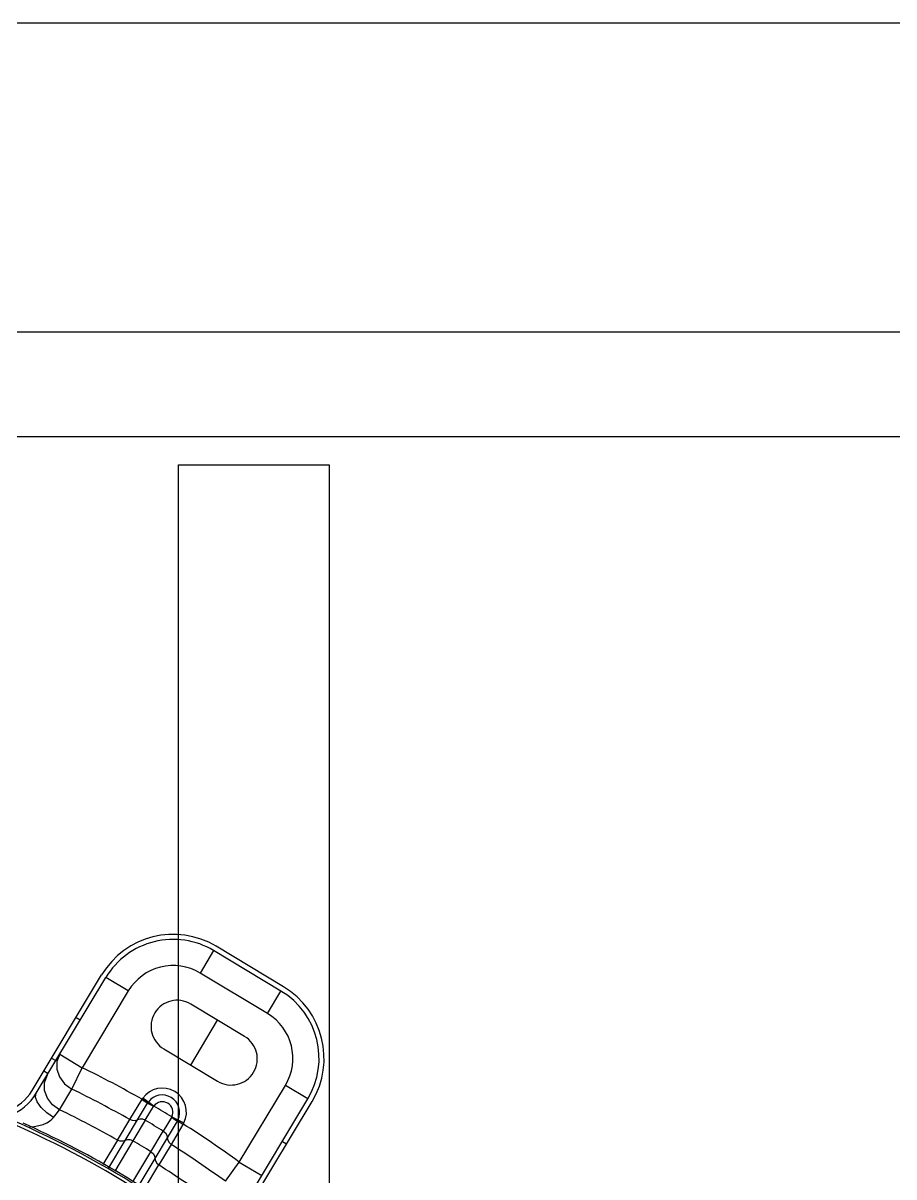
# Model space of a CAD drawing. Header units: metres. Extents: x -367 to 374, y -238 to 224.
# Drawn here: x 348.7307 to 348.897, y 176.9183 to 177.1386 of the extents above; entities that cross this region are included whole.
import ezdxf
from ezdxf.enums import TextEntityAlignment as Align

# ---------------------------------------------------------------- set-up
doc = ezdxf.new("R2010")
doc.units = ezdxf.units.M
for name, color, linetype in [('EL-FIO', 3, 'Continuous'), ('ELE-ALIMENTADORES', 160, 'Continuous'), ('LA_BAU_BASES GERAIS_R00$0$ARQ-XREF-ATT', 8, 'Continuous'), ('LA_BAU_BASES GERAIS_R00$0$BASE', 253, 'Continuous'), ('LA_BAU_BASES GERAIS_R00$0$dutos', 31, 'Continuous')]:
    doc.layers.add(name, color=color, linetype=linetype)
doc.styles.add('LA_BAU_BASES GERAIS_R00$0$R60-125-RS', font='romans.shx', dxfattribs={"height": 0.19})
doc.styles.add('LA_BAU_BASES GERAIS_R00$0$R80-100-RS', font='romans.shx', dxfattribs={"height": 0.203})

# ---------------------------------------------------------------- blocks, each defined once
blk = doc.blocks.new('LA_BAU_BASES GERAIS_R00$0$LA_BAU_ALVENARIA SUPERIOR_R01')
at = {"layer": 'LA_BAU_BASES GERAIS_R00$0$BASE', "linetype": 'Continuous'}
for p, q in [((254.7, 177.0795786423509), (245.4, 177.0795786423509)), ((254.7, 177.0595786423509), (245.4, 177.0595786423509))]:
    blk.add_line(p, q, dxfattribs=at)
blk = doc.blocks.new('LA_BAU_BASES GERAIS_R00$0$A$C2E3D5B4E')
at = {"layer": 'LA_BAU_BASES GERAIS_R00$0$dutos', "color": 251}
for p, q in [((-17.98959167692874, -1.455469513867399), (-17.98959167692874, -0.8957732504447335)), ((-17.98959167692874, -0.8957732504447335), (-17.96084462448061, -0.8957732504447335)), ((-17.96084462448061, -0.8957732504447335), (-17.96084462448061, -1.455469513867399)), ((-17.98287212837204, -0.988483105232433), (-17.98544730472872, -0.99276891840708)), ((-17.97001468884639, -0.9962086343040824), (-17.98287212837204, -0.988483105232433)), ((-17.9695254047075, -0.9953943301822505), (-17.98238284549961, -0.9876688003470804)), ((-18.01754558630557, -1.015221014201131), (-18.00426940378429, -0.9931257360250925)), ((-17.97258986520478, -1.000494447480548), (-17.98544730473043, -0.99276891840708)), ((-18.01673128807408, -1.015710308147106), (-18.00345509697456, -0.9936150156947292)), ((-17.99916928379309, -0.9961901920430023), (-18.00345509696945, -0.993615015686089)), ((-17.99916928379309, -0.9961901920430023), (-18.00797329991451, -1.010842535433483)), ((-17.97258986520478, -1.000494447480548), (-17.97001468884639, -0.9962086343040824)), ((-17.97696582078481, -1.00486487038296), (-17.9872517724051, -0.9986844471247309)), ((-18.00914271210809, -1.001236283079095), (-18.0083284076054, -1.001725566587709)), ((-17.98725914931003, -1.01034628510314), (-17.9821087965953, -1.001774658753391)), ((-18.01225912344034, -1.008267352842893), (-18.01278268046201, -1.009658935880168)), ((-18.01225911308575, -1.008267359071567), (-18.0079732999111, -1.01084253542848)), ((-17.99240212512018, -1.007256073474025), (-17.9821161735, -1.013436496732254)), ((-18.01380719335964, -1.008999283522087), (-18.01299288885514, -1.009488567030246)), ((-18.00995518171567, -1.01491767544411), (-18.00797329991281, -1.010842535433483)), ((-18.01528010458333, -1.011450619452887), (-18.01446580008064, -1.011939902961046)), ((-18.0123145937016, -1.018862852639984), (-18.00995517769866, -1.014917666269582)), ((-17.97797260768857, -1.028868769935514), (-17.96916859156886, -1.014216426544579)), ((-17.96488277839421, -1.016791602901492), (-17.96916859156886, -1.014216426544579)), ((-17.99886949584459, -1.020759750200511), (-17.99659918147358, -1.016963378587377)), ((-17.99741047601526, -1.02081330665095), (-17.9954819549431, -1.017625369750192)), ((-17.99654227140024, -1.016870249355804), (-17.99659918147358, -1.016963378587377)), ((-17.99545115793967, -1.01757624722876), (-17.99654227457916, -1.016870253981494)), ((-17.99428756393377, -1.018174403733781), (-17.99639263463791, -1.01665170748737)), ((-17.97815896949203, -1.038886895350686), (-17.96488277839421, -1.016791602901492)), ((-17.97734465836265, -1.039376167831222), (-17.96406847389312, -1.017280886414653)), ((-17.99593977458915, -1.020882831599181), (-17.99435553932005, -1.018272479068116)), ((-18.00122850321554, -1.024686316047053), (-17.99886946593324, -1.020759765399987)), ((-17.99976941243722, -1.024739023724294), (-17.99741070654591, -1.020813477886065)), ((-17.99593977536085, -1.020882831630104), (-17.99829861208343, -1.024808265430408)), ((-17.99092600837685, -1.020333149473288), (-17.99248705761829, -1.022957433303134)), ((-17.98982568791087, -1.021024041714725), (-17.9917352186992, -1.024223340422566)), ((-17.98872722441115, -1.021716993904818), (-17.9910029591091, -1.02548644254847)), ((-17.99087134594959, -1.020227124578184), (-17.98853873283372, -1.021371171153703)), ((-17.98872722441115, -1.021716993904818), (-17.9886613569879, -1.021605578836613)), ((-17.99484546133624, -1.026883129345777), (-17.99248694724474, -1.022957573043811)), ((-17.99173526569552, -1.024223628161224), (-17.99409394280599, -1.028149126059986)), ((-18.00122847032071, -1.024686335209196), (-18.00401706431649, -1.02929962747811)), ((-18.00288397897179, -1.02995482662044), (-17.99976956910666, -1.024739320668857)), ((-17.9982989077306, -1.024808433806072), (-18.00175903086745, -1.030605320456914)), ((-17.99100299421048, -1.025486420253117), (-17.9933624326992, -1.029412732165099)), ((-17.96975608903006, -1.024902153804476), (-17.96894178452737, -1.025391437311271)), ((-17.99830489044507, -1.032602654417303), (-17.99484561617987, -1.026883380925653)), ((-17.99409413197236, -1.028149368082438), (-17.99717983699054, -1.033253209171278)), ((-17.99607279043312, -1.033950568495754), (-17.993362418625, -1.029412737389237)), ((-17.98064030527155, -1.032531830273626), (-17.97797260834977, -1.028868769592179)), ((-17.97797260768516, -1.028868769930511), (-17.97368679451051, -1.03144394628697))]:
    blk.add_line(p, q, dxfattribs=at)
for points in [[(-18.01278268046201, -1.009658935880168), (-18.0127993160088, -1.011124327616642), (-18.01231552936451, -1.012597141755748), (-18.01133996853184, -1.013920731699443), (-18.00995517769866, -1.014917666269582)], [(-18.0123145937016, -1.018862852639984), (-18.01365147227773, -1.017916758936906), (-18.01460583261428, -1.016682887525974), (-18.01514056292547, -1.015220598301482), (-18.01516232523284, -1.01366664827782), (-18.01462714985905, -1.012208410622577)], [(-18.01342732481226, -1.020325343093816), (-18.01475137250259, -1.01942857763305), (-18.01583460220672, -1.018416084778153), (-18.01656840985265, -1.017391019718787), (-18.01687847011601, -1.016457231866013), (-18.01673120584724, -1.015710228815522)], [(-17.99546662979685, -1.017601075627852), (-17.99577246517686, -1.017458850675382), (-17.99615990644531, -1.017228934133243), (-17.99659903784823, -1.01696313633164)], [(-17.99639265774931, -1.016651742903093), (-17.99644379916424, -1.016723713051931), (-17.99649367312213, -1.01679655257584), (-17.99654227153451, -1.01687024928259)], [(-17.99548183355353, -1.01762545129003), (-17.99543276426584, -1.01754767020401), (-17.99538557580547, -1.017477406438218), (-17.99534022473404, -1.017413243289582)], [(-17.99435559437256, -1.018272565922132), (-17.99479727402581, -1.01801073274072), (-17.99518803956494, -1.017786211016926), (-17.99548183355353, -1.01762545129003)], [(-18.01342735918604, -1.020325362548363), (-18.01297220018023, -1.019728701232623), (-18.01231466669401, -1.018862876193168)], [(-17.99435553932005, -1.018272479068116), (-17.99433389905494, -1.018238488135637), (-17.99431127082823, -1.018205800783278), (-17.99428761442005, -1.018174473537499)], [(-18.01801349236223, -1.022110156022961), (-18.01714390864663, -1.022044740566059), (-18.01622933297426, -1.021890814470396), (-18.01542931989923, -1.021666621203337), (-18.01474899378206, -1.021381060234205), (-18.01419276453953, -1.021050667059797), (-18.0137569409311, -1.020693019851649), (-18.01342735918604, -1.020325362548363)], [(-17.99741046221141, -1.020813366475238), (-17.99787929965885, -1.020959918039978), (-17.99838570417853, -1.020941314193067), (-17.99886946593324, -1.020759765399987)], [(-17.99593977536085, -1.020882831630104), (-17.99642188770974, -1.020693346649466), (-17.9969313082272, -1.020667565475094), (-17.99741070654591, -1.020813477886065)], [(-17.99087136494529, -1.0202271633122), (-17.99088833267876, -1.02026353537093), (-17.99090659596834, -1.020298840945259), (-17.99092600837685, -1.020333149473288)], [(-17.99092600313577, -1.020333140948139), (-17.99049130637457, -1.020597868430002), (-17.99010964722697, -1.020837430260769), (-17.98954564479209, -1.021207409010174)], [(-17.98970504804208, -1.020799187513774), (-17.98974325523886, -1.020874737982638), (-17.98978348487219, -1.02094961578149), (-17.98982589825926, -1.021023918397702)], [(-17.98982581986934, -1.021023789495928), (-17.98952482410277, -1.021173072537465), (-17.98866135698279, -1.021605578828428)], [(-17.98872720036138, -1.02171694831776), (-17.98916412434335, -1.021448122144363), (-17.98954564479209, -1.021207409010174)], [(-17.98866135918934, -1.021605577410526), (-17.98861912190273, -1.021528156770444), (-17.98857823971434, -1.021450011816512), (-17.9885387374934, -1.021371191109836)], [(-17.99248694724474, -1.022957573043811), (-17.99209342464201, -1.02329414450486), (-17.99183149839087, -1.023731833164845), (-17.99173526569552, -1.024223628161224)], [(-17.99173526778304, -1.024223471136509), (-17.99164433836188, -1.024705721670841), (-17.99139015249159, -1.0251441487232), (-17.99100299421048, -1.025486420253117)], [(-17.999769554468, -1.024739098100952), (-18.00023860544798, -1.024886236356167), (-18.00074478721956, -1.024867754989998), (-18.00122850321554, -1.024686316047053)], [(-17.99829861208343, -1.024808265430408), (-17.99878096057978, -1.024618783360154), (-17.99929044828252, -1.024593138901025), (-17.99976941243722, -1.024739023724294)], [(-17.99484546133624, -1.026883129345777), (-17.99445185553759, -1.0272199713433), (-17.99418999063073, -1.027657864466335), (-17.99409394280599, -1.028149126059986)], [(-17.9940939530909, -1.028149435279545), (-17.99400348425661, -1.02863214086409), (-17.99374960765556, -1.029070604585456), (-17.9933624326992, -1.029412732165099)]]:
    blk.add_lwpolyline(points, dxfattribs=at)
for centre, radius, start, end in [((-17.9905976574438, -1.001340544757738), 0.01594991318109624, 59.00001612621013, 149.0000161206158), ((-17.9905976574438, -1.001340544757738), 0.01499991835281025, 58.99999999745465, 149.0000000064085), ((-17.9905976574438, -1.001340544757738), 0.009999945567973503, 59.00000000304674, 149.0000000064085), ((-17.97774021791815, -1.009066073829842), 0.01594991318109624, 329.0000000064085, 58.99999999745465), ((-17.97774021791815, -1.009066073829842), 0.01499991835281025, 329.0000000064085, 58.99999999745465), ((-17.98982694876349, -1.002970260299378), 0.004999972784836747, 58.99999999745465, 238.9999999974546), ((-17.97774021791815, -1.009066073829842), 0.009999945567973503, 329.0000000064085, 58.99999999745465), ((-17.97954099714332, -1.009150683557607), 0.004999972784836747, 238.9999999974546, 58.99999999745465), ((-18.09466975517489, -1.189107552631128), 0.1982288871769697, 60.3288576733576, 64.06473949146617), ((-18.02530291441826, -1.010559955421911), 0.009049950739687517, 289.8270241960266, 329.0000000064085), ((-18.09466975517489, -1.189107552631128), 0.1936973729066185, 60.35746263803454, 64.0647395497248), ((-17.99266701966042, -1.019346492770353), 0.00459805118397732, 333.8745560016039, 144.121826285047), ((-18.02530291441826, -1.010559955421911), 0.009999945567973503, 289.7807859338039, 329.0000000064085), ((-17.99266701966042, -1.019346492770353), 0.003299020147766017, 333.8744246279397, 144.1257208531102), ((-17.99266701966042, -1.019346492770353), 0.001999989113254703, 333.8745724258601, 144.1254275665331), ((-18.09466975517489, -1.189107552631128), 0.1891179802498791, 60.39024421472678, 64.1848323022983), ((-18.09466975517489, -1.189107552631128), 0.1982288871769697, 58.42400728648794, 59.57599271968547), ((-18.09466975517489, -1.189107552631128), 0.1829191325940608, 48.0060445660542, 66.42573068302967), ((-18.09466975517489, -1.189107552631128), 0.1835191446459738, 48.0060445660542, 66.42575758368154), ((-18.09466975517489, -1.189107552631128), 0.1838579538727667, 53.37782385581534, 65.78044714057502), ((-18.09466975517489, -1.189107552631128), 0.1950568271882339, 58.40839163639297, 59.59160836065238), ((-18.09466975517489, -1.189107552631128), 0.1982288871769697, 53.93526050801292, 57.67116056662559), ((-18.09466975517489, -1.189107552631128), 0.1904774345314945, 58.39406570111857, 59.60593430771248), ((-18.09466975517489, -1.189107552631128), 0.1936973729066185, 53.93526047688846, 57.64253744980864), ((-18.09466975517489, -1.189107552631128), 0.1891179802498791, 53.81516774006851, 57.60975584730472)]:
    blk.add_arc(centre, radius, start, end, dxfattribs=at)
blk = doc.blocks.new('LA_BAU_BASES GERAIS_R00')
at = {"layer": 'LA_BAU_BASES GERAIS_R00$0$ARQ-XREF-ATT'}
blk.add_blockref('LA_BAU_BASES GERAIS_R00$0$A$C2E3D5B4E', (366.75, 177.95), dxfattribs=at)
at = {"layer": 'LA_BAU_BASES GERAIS_R00$0$BASE'}
blk.add_blockref('LA_BAU_BASES GERAIS_R00$0$LA_BAU_ALVENARIA SUPERIOR_R01', (100, 0), dxfattribs=at)
at = {"layer": 'LA_BAU_BASES GERAIS_R00$0$BASE', "style": 'LA_BAU_BASES GERAIS_R00$0$R60-125-RS'}
for p in [(242.7815727361595, 218.919159373358), (358.6365727361596, 192.964159373358)]:
    blk.add_attdef('S', text='', height=0.19, rotation=90, dxfattribs=at).set_placement(p, align=Align.MIDDLE_CENTER)
at = {"layer": 'LA_BAU_BASES GERAIS_R00$0$BASE', "style": 'LA_BAU_BASES GERAIS_R00$0$R80-100-RS'}
blk.add_attdef('ACESSO', text='', height=0.203, dxfattribs=at).set_placement((365.922255870473, 191.9868442639211), align=Align.TOP_CENTER)
at = {"layer": 'LA_BAU_BASES GERAIS_R00$0$BASE', "style": 'LA_BAU_BASES GERAIS_R00$0$R60-125-RS'}
blk.add_attdef('S', text='', height=0.19, dxfattribs=at).set_placement((266.114159373358, 180.9134272638404), align=Align.MIDDLE_CENTER)

msp = doc.modelspace()

# ---------------------------------------------------------------- linework, layer by layer
at = {"layer": 'EL-FIO', "color": 160}
msp.add_line((348.9783493743899, 177.138597396061), (348.0664976363922, 177.138597396061), dxfattribs=at)

# ---------------------------------------------------------------- block references
at = {"layer": 'ELE-ALIMENTADORES', "color": 2}
msp.add_blockref('LA_BAU_BASES GERAIS_R00', (0, 0), dxfattribs=at)

doc.saveas('drawing.dxf')
